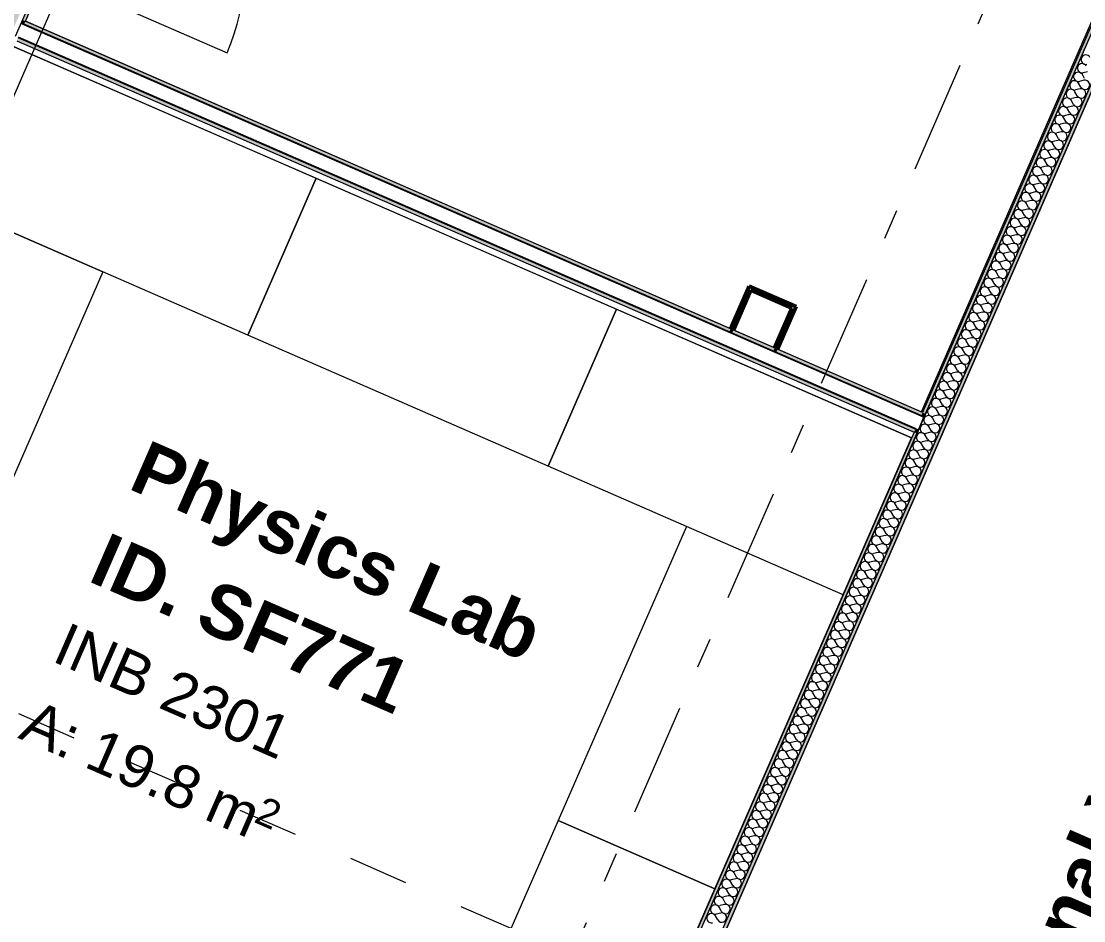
# Model space of a CAD drawing. Header units: millimetres. Extents: x -37281 to 954596, y -59787 to 956680.
# Drawn here: x 859910 to 864880, y -31096 to -26888 of the extents above; entities that cross this region are included whole.
import ezdxf
from ezdxf.enums import TextEntityAlignment as Align

# ---------------------------------------------------------------- set-up
doc = ezdxf.new("R2010")
doc.units = ezdxf.units.MM
doc.header["$MEASUREMENT"] = 0
doc.linetypes.add('Dashed', pattern=[564.444447, 282.222223, -282.222223])
doc.linetypes.add('Double Dashed', pattern=[1093.611073, 529.166651, -211.666656, 141.111112, -211.666656])
for name, color, linetype in [('A-25-M_Wall_Int', 7, 'Continuous'), ('A-95-MC_Marker_Section_P2.Marker', 7, 'Continuous'), ('New_A-15-MG_Structural_Grid_Phase_2', 7, 'Continuous'), ('New_A-25-M_Wall_Int', 7, 'Continuous'), ('New_A-35-M_FFE-Zone', 7, 'Continuous'), ('New_A-35-M_FFE_Fixed', 7, 'Continuous'), ('New_ArchiCAD Doors', 7, 'Continuous')]:
    doc.layers.add(name, color=color, linetype=linetype)
for name, color, linetype, lineweight, true_color in [('A-25-M_Wall_Int_Pen_No__107', 7, 'Continuous', 15, 0xa6a6a6), ('A-25-M_Wall_Int_Pen_No__27', 7, 'Continuous', 50, 0x2a2a2a), ('New_A-15-MG_Structural_Grid_Phase_2_Pen_No__222', 7, 'Continuous', 13, 0x65af33), ('New_A-25-M_Wall_Int_Pen_No__107', 7, 'Continuous', 15, 0xa6a6a6), ('New_A-35-M_FFE-Zone_Pen_No__74', 7, 'Continuous', 20, 0x606060), ('New_A-35-M_FFE_Fixed_Pen_No__64', 7, 'Continuous', 20, 0x606060), ('New_ArchiCAD Doors_Pen_No__43', 7, 'Continuous', 30, 0x444444), ('New_ArchiCAD Doors_Pen_No__63', 7, 'Continuous', 20, 0x606060)]:
    doc.layers.add(name, color=color, linetype=linetype, lineweight=lineweight, true_color=true_color)
for name, color, linetype, lineweight in [('A-95-MC_Marker_Section_P2.Marker_Pen_No__1', 7, 'Continuous', 13), ('New_A-25-M_Wall_Int_Pen_No__1', 7, 'Continuous', 13), ('New_ArchiCAD Doors_Pen_No__1', 7, 'Continuous', 13), ('New_ArchiCAD Zone Stamps_Pen_No__9', 7, 'Continuous', 13)]:
    doc.layers.add(name, color=color, linetype=linetype, lineweight=lineweight)
doc.styles.add('GENERATED_STYLE_2', font='')
doc.styles.add('GENERATED_STYLE_3', font='')
doc.styles.add('GENERATED_STYLE_4', font='')
doc.styles.get('GENERATED_STYLE_2').set_extended_font_data('Arial', bold=True)
doc.styles.get('GENERATED_STYLE_3').set_extended_font_data('Arial')
doc.styles.get('GENERATED_STYLE_4').set_extended_font_data('Swis721 BT')

# ---------------------------------------------------------------- blocks, each defined once
blk = doc.blocks.new('Physics Lab_INB 2301_70_2', base_point=(860961, -30238.9))
at = {"layer": 'New_A-35-M_FFE-Zone_Pen_No__74', "linetype": 'Continuous'}
for p, q in [((864074.1, -28837.6), (859877.1, -27007.5)), ((862429.4, -32609.5), (864074.1, -28837.6))]:
    blk.add_line(p, q, dxfattribs=at)
at = {"layer": 'New_ArchiCAD Zone Stamps_Pen_No__9'}
for tag, height, style, p in [('ROOM_NAME', 250, 'GENERATED_STYLE_2', (860503.2, -28842.9)), ('zoneNameLine2', 250, 'GENERATED_STYLE_2', (860314.8, -29275)), ('ROOM_NUMBER', 200, 'GENERATED_STYLE_3', (860126.4, -29695.7)), ('measuredAreaCode', 200, 'GENERATED_STYLE_3', (859969.3, -30055.8)), ('DUMMY_649', 200, 'GENERATED_STYLE_3', (860276.7, -30189.9)), ('DUMMY_650', 200, 'GENERATED_STYLE_3', (860766.1, -30403.2)), ('DUMMY_651', 133.3, 'GENERATED_STYLE_3', (861045.4, -30509.8))]:
    blk.add_attdef(tag, text='', height=height, rotation=336.4404, dxfattribs=dict(at, style=style)).set_placement(p, align=Align.TOP_LEFT)
blk = doc.blocks.new('store_INB 2103_71_2', base_point=(863110.7, -26291.2))
at = {"layer": 'New_A-35-M_FFE-Zone_Pen_No__74', "linetype": 'Continuous'}
for p, q in [((864120.6, -28716), (866510.5, -23235.1)), ((859929.1, -26888.3), (864120.6, -28716))]:
    blk.add_line(p, q, dxfattribs=at)
at = {"layer": 'New_ArchiCAD Zone Stamps_Pen_No__9'}
for tag, height, style, p in [('ROOM_NAME', 250, 'GENERATED_STYLE_2', (862862.6, -24986.5)), ('zoneNameLine2', 250, 'GENERATED_STYLE_2', (862674.2, -25418.7)), ('ROOM_NUMBER', 200, 'GENERATED_STYLE_3', (862485.8, -25839.4)), ('measuredAreaCode', 200, 'GENERATED_STYLE_3', (862328.7, -26199.5)), ('DUMMY_649', 200, 'GENERATED_STYLE_3', (862636.1, -26333.5)), ('DUMMY_650', 200, 'GENERATED_STYLE_3', (863125.5, -26546.9)), ('DUMMY_651', 133.3, 'GENERATED_STYLE_3', (863404.8, -26653.5))]:
    blk.add_attdef(tag, text='', height=height, rotation=336.4404, dxfattribs=dict(at, style=style)).set_placement(p, align=Align.TOP_LEFT)
blk = doc.blocks.new('Final Year Project Area_INB 2304_72_2', base_point=(865739.7, -28649))
at = {"layer": 'New_A-35-M_FFE-Zone_Pen_No__74', "linetype": 'Continuous'}
blk.add_line((866709.2, -23104.8), (862433.1, -32911.2), dxfattribs=at)
at = {"layer": 'New_ArchiCAD Zone Stamps_Pen_No__9'}
for tag, height, style, p in [('zoneNameLine2', 250, 'GENERATED_STYLE_2', (864945.2, -31588.2)), ('ROOM_NAME', 250, 'GENERATED_STYLE_2', (864513, -31399.8)), ('DUMMY_650', 200, 'GENERATED_STYLE_3', (866084.8, -31125.5)), ('measuredAreaCode', 200, 'GENERATED_STYLE_3', (865737.4, -31922.2)), ('ROOM_NUMBER', 200, 'GENERATED_STYLE_3', (865377.3, -31765.2)), ('DUMMY_651', 133.3, 'GENERATED_STYLE_3', (866206.6, -30831)), ('DUMMY_649', 200, 'GENERATED_STYLE_3', (865871.4, -31614.8))]:
    blk.add_attdef(tag, text='', height=height, rotation=66.4404, dxfattribs=dict(at, style=style)).set_placement(p, align=Align.TOP_LEFT)
blk = doc.blocks.new('Laboratory Workstation_14')
at = {"layer": 'New_A-35-M_FFE_Fixed_Pen_No__64', "linetype": 'Continuous'}
for p, q in [((1814.9, 800), (0, 800)), ((0, 800), (0, 0)), ((1814.9, 0), (1814.9, 800)), ((0, 0), (1814.9, 0))]:
    blk.add_line(p, q, dxfattribs=at)
blk = doc.blocks.new('*X1020', base_point=(864302.5, 0))
at = {"layer": 'New_A-25-M_Wall_Int_Pen_No__107', "linetype": 'Continuous'}
for p, q in [((864884.3, -27156.6), (864873.5, -27137.5)), ((864898.3, -27124.4), (864877, -27129.5)), ((864866.8, -27196.7), (864856, -27177.7)), ((864880.8, -27164.6), (864859.5, -27169.6)), ((864849.3, -27236.9), (864838.5, -27217.8)), ((864863.3, -27204.8), (864842, -27209.8)), ((864828.3, -27285.1), (864807, -27290.1)), ((864831.8, -27277), (864821, -27258)), ((864845.8, -27244.9), (864824.5, -27250)), ((864810.8, -27325.2), (864789.5, -27330.3)), ((864814.3, -27317.2), (864803.5, -27298.2)), ((864779.2, -27397.5), (864768.4, -27378.5)), ((864793.3, -27365.4), (864771.9, -27370.4)), ((864796.8, -27357.4), (864786, -27338.3)), ((864761.7, -27437.7), (864750.9, -27418.6)), ((864775.7, -27405.6), (864754.4, -27410.6)), ((864740.7, -27485.9), (864719.4, -27490.9)), ((864744.2, -27477.8), (864733.4, -27458.8)), ((864758.2, -27445.7), (864736.9, -27450.8)), ((864723.2, -27526), (864701.9, -27531.1)), ((864726.7, -27518), (864715.9, -27498.9)), ((864691.7, -27598.3), (864680.9, -27579.3)), ((864705.7, -27566.2), (864684.4, -27571.2)), ((864709.2, -27558.2), (864698.4, -27539.1)), ((864674.2, -27638.5), (864663.4, -27619.4)), ((864688.2, -27606.3), (864666.9, -27611.4)), ((864656.7, -27678.6), (864645.9, -27659.6)), ((864670.7, -27646.5), (864649.4, -27651.5)), ((864635.7, -27726.8), (864614.3, -27731.9)), ((864639.2, -27718.8), (864628.4, -27699.7)), ((864653.2, -27686.7), (864631.9, -27691.7)), ((864604.1, -27799.1), (864593.3, -27780)), ((864618.2, -27767), (864596.8, -27772)), ((864621.7, -27758.9), (864610.8, -27739.9)), ((864586.6, -27839.3), (864575.8, -27820.2)), ((864600.6, -27807.1), (864579.3, -27812.2)), ((864569.1, -27879.4), (864558.3, -27860.4)), ((864583.1, -27847.3), (864561.8, -27852.3)), ((864548.1, -27927.6), (864526.8, -27932.6)), ((864551.6, -27919.6), (864540.8, -27900.5)), ((864565.6, -27887.4), (864544.3, -27892.5)), ((864516.6, -27999.9), (864505.8, -27980.8)), ((864530.6, -27967.8), (864509.3, -27972.8)), ((864534.1, -27959.7), (864523.3, -27940.7)), ((864499.1, -28040), (864488.3, -28021)), ((864513.1, -28007.9), (864491.8, -28013)), ((864481.6, -28080.2), (864470.8, -28061.2)), ((864495.6, -28048.1), (864474.3, -28053.1)), ((864460.6, -28128.4), (864439.2, -28133.4)), ((864464.1, -28120.4), (864453.2, -28101.3)), ((864478.1, -28088.2), (864456.7, -28093.3)), ((864429, -28200.7), (864418.2, -28181.6)), ((864443, -28168.5), (864421.7, -28173.6)), ((864446.5, -28160.5), (864435.7, -28141.5)), ((864411.5, -28240.8), (864400.7, -28221.8)), ((864425.5, -28208.7), (864404.2, -28213.8)), ((864394, -28281), (864383.2, -28261.9)), ((864408, -28248.9), (864386.7, -28253.9)), ((864373, -28329.2), (864351.7, -28334.2)), ((864376.5, -28321.1), (864365.7, -28302.1)), ((864390.5, -28289), (864369.2, -28294.1)), ((864355.5, -28369.3), (864334.2, -28374.4)), ((864359, -28361.3), (864348.2, -28342.3)), ((864324, -28441.6), (864313.2, -28422.6)), ((864338, -28409.5), (864316.7, -28414.5)), ((864341.5, -28401.5), (864330.7, -28382.4)), ((864306.5, -28481.8), (864295.6, -28462.7)), ((864320.5, -28449.7), (864299.2, -28454.7)), ((864285.4, -28530), (864264.1, -28535)), ((864288.9, -28521.9), (864278.1, -28502.9)), ((864303, -28489.8), (864281.6, -28494.9)), ((864267.9, -28570.1), (864246.6, -28575.2)), ((864271.4, -28562.1), (864260.6, -28543)), ((864236.4, -28642.4), (864225.6, -28623.4)), ((864250.4, -28610.3), (864229.1, -28615.3)), ((864253.9, -28602.3), (864243.1, -28583.2)), ((864218.9, -28682.6), (864208.1, -28663.5)), ((864232.9, -28650.4), (864211.6, -28655.5)), ((864201.4, -28722.7), (864190.6, -28703.7)), ((864215.4, -28690.6), (864194.1, -28695.6)), ((864180.4, -28770.9), (864159.1, -28776)), ((864183.9, -28762.9), (864173.1, -28743.8)), ((864197.9, -28730.8), (864176.6, -28735.8)), ((864148.9, -28843.2), (864138.1, -28824.1)), ((864162.9, -28811.1), (864141.6, -28816.1)), ((864166.4, -28803), (864155.6, -28784)), ((864131.4, -28883.4), (864120.5, -28864.3)), ((864145.4, -28851.2), (864124, -28856.3)), ((864113.8, -28923.5), (864103, -28904.5)), ((864127.8, -28891.4), (864106.5, -28896.4)), ((864092.8, -28971.7), (864071.5, -28976.7)), ((864096.3, -28963.7), (864085.5, -28944.6)), ((864110.3, -28931.5), (864089, -28936.6)), ((864061.3, -29044), (864050.5, -29024.9)), ((864075.3, -29011.9), (864054, -29016.9)), ((864078.8, -29003.8), (864068, -28984.8)), ((864043.8, -29084.1), (864033, -29065.1)), ((864057.8, -29052), (864036.5, -29057.1)), ((864026.3, -29124.3), (864015.5, -29105.3)), ((864040.3, -29092.2), (864019, -29097.2)), ((864005.3, -29172.5), (863984, -29177.5)), ((864008.8, -29164.5), (863998, -29145.4)), ((864022.8, -29132.3), (864001.5, -29137.4)), ((863973.8, -29244.8), (863962.9, -29225.7)), ((863987.8, -29212.7), (863966.4, -29217.7)), ((863991.3, -29204.6), (863980.5, -29185.6)), ((863956.2, -29284.9), (863945.4, -29265.9)), ((863970.3, -29252.8), (863948.9, -29257.9)), ((863938.7, -29325.1), (863927.9, -29306)), ((863952.7, -29293), (863931.4, -29298)), ((863917.7, -29373.3), (863896.4, -29378.3)), ((863921.2, -29365.3), (863910.4, -29346.2)), ((863935.2, -29333.1), (863913.9, -29338.2)), ((863900.2, -29413.4), (863878.9, -29418.5)), ((863903.7, -29405.4), (863892.9, -29386.4)), ((863868.7, -29485.7), (863857.9, -29466.7)), ((863882.7, -29453.6), (863861.4, -29458.6)), ((863886.2, -29445.6), (863875.4, -29426.5)), ((863851.2, -29525.9), (863840.4, -29506.8)), ((863865.2, -29493.8), (863843.9, -29498.8)), ((863830.2, -29574.1), (863808.8, -29579.1)), ((863833.7, -29566), (863822.9, -29547)), ((863847.7, -29533.9), (863826.4, -29539)), ((863812.7, -29614.2), (863791.3, -29619.3)), ((863816.2, -29606.2), (863805.3, -29587.1)), ((863781.1, -29686.5), (863770.3, -29667.5)), ((863795.1, -29654.4), (863773.8, -29659.4)), ((863798.6, -29646.4), (863787.8, -29627.3)), ((863763.6, -29726.7), (863752.8, -29707.6)), ((863777.6, -29694.5), (863756.3, -29699.6)), ((863746.1, -29766.8), (863735.3, -29747.8)), ((863760.1, -29734.7), (863738.8, -29739.7)), ((863725.1, -29815), (863703.8, -29820.1)), ((863728.6, -29807), (863717.8, -29787.9)), ((863742.6, -29774.9), (863721.3, -29779.9)), ((863693.6, -29887.3), (863682.8, -29868.3)), ((863707.6, -29855.2), (863686.3, -29860.2)), ((863711.1, -29847.1), (863700.3, -29828.1)), ((863676.1, -29927.5), (863665.3, -29908.4)), ((863690.1, -29895.3), (863668.8, -29900.4)), ((863658.6, -29967.6), (863647.7, -29948.6)), ((863672.6, -29935.5), (863651.3, -29940.5)), ((863637.5, -30015.8), (863616.2, -30020.9)), ((863641, -30007.8), (863630.2, -29988.7)), ((863655.1, -29975.6), (863633.7, -29980.7)), ((863606, -30088.1), (863595.2, -30069)), ((863620, -30056), (863598.7, -30061)), ((863623.5, -30047.9), (863612.7, -30028.9)), ((863588.5, -30128.2), (863577.7, -30109.2)), ((863602.5, -30096.1), (863581.2, -30101.2)), ((863571, -30168.4), (863560.2, -30149.4)), ((863585, -30136.3), (863563.7, -30141.3)), ((863550, -30216.6), (863528.7, -30221.6)), ((863553.5, -30208.6), (863542.7, -30189.5)), ((863567.5, -30176.4), (863546.2, -30181.5)), ((863518.5, -30288.9), (863507.7, -30269.8)), ((863532.5, -30256.8), (863511.2, -30261.8)), ((863536, -30248.7), (863525.2, -30229.7)), ((863501, -30329), (863490.2, -30310)), ((863515, -30296.9), (863493.7, -30302)), ((863483.5, -30369.2), (863472.6, -30350.1)), ((863497.5, -30337.1), (863476.1, -30342.1)), ((863462.4, -30417.4), (863441.1, -30422.4)), ((863465.9, -30409.4), (863455.1, -30390.3)), ((863479.9, -30377.2), (863458.6, -30382.3)), ((863444.9, -30457.5), (863423.6, -30462.6)), ((863448.4, -30449.5), (863437.6, -30430.5)), ((863413.4, -30529.8), (863402.6, -30510.8)), ((863427.4, -30497.7), (863406.1, -30502.7)), ((863430.9, -30489.7), (863420.1, -30470.6)), ((863395.9, -30570), (863385.1, -30550.9)), ((863409.9, -30537.9), (863388.6, -30542.9)), ((863374.9, -30618.2), (863353.6, -30623.2)), ((863378.4, -30610.1), (863367.6, -30591.1)), ((863392.4, -30578), (863371.1, -30583.1)), ((863357.4, -30658.3), (863336.1, -30663.4)), ((863360.9, -30650.3), (863350.1, -30631.2)), ((863325.9, -30730.6), (863315, -30711.6)), ((863339.9, -30698.5), (863318.5, -30703.5)), ((863343.4, -30690.5), (863332.6, -30671.4)), ((863308.3, -30770.8), (863297.5, -30751.7)), ((863322.4, -30738.6), (863301, -30743.7)), ((863290.8, -30810.9), (863280, -30791.9)), ((863304.8, -30778.8), (863283.5, -30783.8)), ((863269.8, -30859.1), (863248.5, -30864.2)), ((863273.3, -30851.1), (863262.5, -30832)), ((863287.3, -30819), (863266, -30824)), ((863238.3, -30931.4), (863227.5, -30912.4)), ((863252.3, -30899.3), (863231, -30904.3)), ((863255.8, -30891.2), (863245, -30872.2)), ((863220.8, -30971.6), (863210, -30952.5)), ((863234.8, -30939.4), (863213.5, -30944.5)), ((863203.3, -31011.7), (863192.5, -30992.7)), ((863217.3, -30979.6), (863196, -30984.6)), ((863182.3, -31059.9), (863161, -31065)), ((863185.8, -31051.9), (863175, -31032.8)), ((863199.8, -31019.8), (863178.5, -31024.8)), ((863168.3, -31092), (863157.4, -31073))]:
    blk.add_line(p, q, dxfattribs=at)
for centre, start, end in [((864872, -27108.2), 29.5705, 156.4404), ((864889.5, -27068), 156.4404, 283.3103), ((864889.5, -27068), 29.5705, 156.4404), ((864854.5, -27148.3), 29.5705, 156.4404), ((864872, -27108.2), 156.4404, 283.3103), ((864836.9, -27188.5), 156.4404, 283.3103), ((864836.9, -27188.5), 29.5705, 156.4404), ((864854.5, -27148.3), 156.4404, 283.3103), ((864885.9, -27185.9), 209.5705, 103.3103), ((864819.4, -27228.6), 156.4404, 283.3103), ((864819.4, -27228.6), 29.5705, 156.4404), ((864868.3, -27226.1), 209.5705, 103.3103), ((864784.4, -27309), 29.5705, 156.4404), ((864801.9, -27268.8), 156.4404, 283.3103), ((864801.9, -27268.8), 29.5705, 156.4404), ((864833.3, -27306.4), 209.5705, 103.3103), ((864850.8, -27266.2), 209.5705, 103.3103), ((864766.9, -27349.1), 29.5705, 156.4404), ((864784.4, -27309), 156.4404, 283.3103), ((864815.8, -27346.6), 209.5705, 103.3103), ((864749.4, -27389.3), 156.4404, 283.3103), ((864749.4, -27389.3), 29.5705, 156.4404), ((864766.9, -27349.1), 156.4404, 283.3103), ((864798.3, -27386.7), 209.5705, 103.3103), ((864731.9, -27429.4), 156.4404, 283.3103), ((864731.9, -27429.4), 29.5705, 156.4404), ((864780.8, -27426.9), 209.5705, 103.3103), ((864714.4, -27469.6), 156.4404, 283.3103), ((864714.4, -27469.6), 29.5705, 156.4404), ((864745.8, -27507.2), 209.5705, 103.3103), ((864763.3, -27467), 209.5705, 103.3103), ((864679.3, -27549.9), 29.5705, 156.4404), ((864696.9, -27509.8), 156.4404, 283.3103), ((864696.9, -27509.8), 29.5705, 156.4404), ((864728.3, -27547.3), 209.5705, 103.3103), ((864661.8, -27590.1), 156.4404, 283.3103), ((864661.8, -27590.1), 29.5705, 156.4404), ((864679.3, -27549.9), 156.4404, 283.3103), ((864710.7, -27587.5), 209.5705, 103.3103), ((864644.3, -27630.2), 156.4404, 283.3103), ((864644.3, -27630.2), 29.5705, 156.4404), ((864693.2, -27627.7), 209.5705, 103.3103), ((864626.8, -27670.4), 156.4404, 283.3103), ((864626.8, -27670.4), 29.5705, 156.4404), ((864675.7, -27667.8), 209.5705, 103.3103), ((864591.8, -27750.7), 29.5705, 156.4404), ((864609.3, -27710.5), 156.4404, 283.3103), ((864609.3, -27710.5), 29.5705, 156.4404), ((864640.7, -27748.1), 209.5705, 103.3103), ((864658.2, -27708), 209.5705, 103.3103), ((864574.3, -27790.9), 156.4404, 283.3103), ((864574.3, -27790.9), 29.5705, 156.4404), ((864591.8, -27750.7), 156.4404, 283.3103), ((864623.2, -27788.3), 209.5705, 103.3103), ((864556.8, -27831), 156.4404, 283.3103), ((864556.8, -27831), 29.5705, 156.4404), ((864605.7, -27828.4), 209.5705, 103.3103), ((864539.3, -27871.2), 156.4404, 283.3103), ((864539.3, -27871.2), 29.5705, 156.4404), ((864588.2, -27868.6), 209.5705, 103.3103), ((864504.2, -27951.5), 29.5705, 156.4404), ((864521.7, -27911.3), 156.4404, 283.3103), ((864521.7, -27911.3), 29.5705, 156.4404), ((864553.2, -27948.9), 209.5705, 103.3103), ((864570.7, -27908.8), 209.5705, 103.3103), ((864486.7, -27991.6), 156.4404, 283.3103), ((864486.7, -27991.6), 29.5705, 156.4404), ((864504.2, -27951.5), 156.4404, 283.3103), ((864535.6, -27989.1), 209.5705, 103.3103), ((864469.2, -28031.8), 156.4404, 283.3103), ((864469.2, -28031.8), 29.5705, 156.4404), ((864518.1, -28029.2), 209.5705, 103.3103), ((864451.7, -28072), 156.4404, 283.3103), ((864451.7, -28072), 29.5705, 156.4404), ((864500.6, -28069.4), 209.5705, 103.3103), ((864416.7, -28152.3), 29.5705, 156.4404), ((864434.2, -28112.1), 156.4404, 283.3103), ((864434.2, -28112.1), 29.5705, 156.4404), ((864465.6, -28149.7), 209.5705, 103.3103), ((864483.1, -28109.6), 209.5705, 103.3103), ((864399.2, -28192.4), 29.5705, 156.4404), ((864416.7, -28152.3), 156.4404, 283.3103), ((864448.1, -28189.9), 209.5705, 103.3103), ((864381.7, -28232.6), 156.4404, 283.3103), ((864381.7, -28232.6), 29.5705, 156.4404), ((864399.2, -28192.4), 156.4404, 283.3103), ((864430.6, -28230), 209.5705, 103.3103), ((864364.2, -28272.7), 156.4404, 283.3103), ((864364.2, -28272.7), 29.5705, 156.4404), ((864413.1, -28270.2), 209.5705, 103.3103), ((864329.1, -28353.1), 29.5705, 156.4404), ((864346.6, -28312.9), 156.4404, 283.3103), ((864346.6, -28312.9), 29.5705, 156.4404), ((864378, -28350.5), 209.5705, 103.3103), ((864395.6, -28310.3), 209.5705, 103.3103), ((864311.6, -28393.2), 29.5705, 156.4404), ((864329.1, -28353.1), 156.4404, 283.3103), ((864360.5, -28390.7), 209.5705, 103.3103), ((864294.1, -28433.4), 156.4404, 283.3103), ((864294.1, -28433.4), 29.5705, 156.4404), ((864311.6, -28393.2), 156.4404, 283.3103), ((864343, -28430.8), 209.5705, 103.3103), ((864276.6, -28473.5), 156.4404, 283.3103), ((864276.6, -28473.5), 29.5705, 156.4404), ((864325.5, -28471), 209.5705, 103.3103), ((864259.1, -28513.7), 156.4404, 283.3103), ((864259.1, -28513.7), 29.5705, 156.4404), ((864290.5, -28551.3), 209.5705, 103.3103), ((864308, -28511.1), 209.5705, 103.3103), ((864224.1, -28594), 29.5705, 156.4404), ((864241.6, -28553.9), 156.4404, 283.3103), ((864241.6, -28553.9), 29.5705, 156.4404), ((864273, -28591.4), 209.5705, 103.3103), ((864206.6, -28634.2), 156.4404, 283.3103), ((864206.6, -28634.2), 29.5705, 156.4404), ((864224.1, -28594), 156.4404, 283.3103), ((864255.5, -28631.6), 209.5705, 103.3103), ((864189, -28674.3), 156.4404, 283.3103), ((864189, -28674.3), 29.5705, 156.4404), ((864238, -28671.8), 209.5705, 103.3103), ((864171.5, -28714.5), 156.4404, 283.3103), ((864171.5, -28714.5), 29.5705, 156.4404), ((864220.4, -28711.9), 209.5705, 103.3103), ((864136.5, -28794.8), 29.5705, 156.4404), ((864154, -28754.6), 156.4404, 283.3103), ((864154, -28754.6), 29.5705, 156.4404), ((864185.4, -28792.2), 209.5705, 103.3103), ((864202.9, -28752.1), 209.5705, 103.3103), ((864119, -28835), 156.4404, 283.3103), ((864119, -28835), 29.5705, 156.4404), ((864136.5, -28794.8), 156.4404, 283.3103), ((864167.9, -28832.4), 209.5705, 103.3103), ((864101.5, -28875.1), 156.4404, 283.3103), ((864101.5, -28875.1), 29.5705, 156.4404), ((864150.4, -28872.5), 209.5705, 103.3103), ((864084, -28915.3), 156.4404, 283.3103), ((864084, -28915.3), 29.5705, 156.4404), ((864132.9, -28912.7), 209.5705, 103.3103), ((864049, -28995.6), 29.5705, 156.4404), ((864066.5, -28955.4), 156.4404, 283.3103), ((864066.5, -28955.4), 29.5705, 156.4404), ((864097.9, -28993), 209.5705, 103.3103), ((864115.4, -28952.9), 209.5705, 103.3103), ((864031.4, -29035.7), 156.4404, 283.3103), ((864031.4, -29035.7), 29.5705, 156.4404), ((864049, -28995.6), 156.4404, 283.3103), ((864080.4, -29033.2), 209.5705, 103.3103), ((864013.9, -29075.9), 156.4404, 283.3103), ((864013.9, -29075.9), 29.5705, 156.4404), ((864062.8, -29073.3), 209.5705, 103.3103), ((863996.4, -29116.1), 156.4404, 283.3103), ((863996.4, -29116.1), 29.5705, 156.4404), ((864045.3, -29113.5), 209.5705, 103.3103), ((863961.4, -29196.4), 29.5705, 156.4404), ((863978.9, -29156.2), 156.4404, 283.3103), ((863978.9, -29156.2), 29.5705, 156.4404), ((864010.3, -29193.8), 209.5705, 103.3103), ((864027.8, -29153.7), 209.5705, 103.3103), ((863943.9, -29236.5), 29.5705, 156.4404), ((863961.4, -29196.4), 156.4404, 283.3103), ((863992.8, -29234), 209.5705, 103.3103), ((863926.4, -29276.7), 156.4404, 283.3103), ((863926.4, -29276.7), 29.5705, 156.4404), ((863943.9, -29236.5), 156.4404, 283.3103), ((863975.3, -29274.1), 209.5705, 103.3103), ((863908.9, -29316.9), 156.4404, 283.3103), ((863908.9, -29316.9), 29.5705, 156.4404), ((863957.8, -29314.3), 209.5705, 103.3103), ((863873.8, -29397.2), 29.5705, 156.4404), ((863891.4, -29357), 156.4404, 283.3103), ((863891.4, -29357), 29.5705, 156.4404), ((863922.8, -29394.6), 209.5705, 103.3103), ((863940.3, -29354.4), 209.5705, 103.3103), ((863856.3, -29437.3), 29.5705, 156.4404), ((863873.8, -29397.2), 156.4404, 283.3103), ((863905.3, -29434.8), 209.5705, 103.3103), ((863838.8, -29477.5), 156.4404, 283.3103), ((863838.8, -29477.5), 29.5705, 156.4404), ((863856.3, -29437.3), 156.4404, 283.3103), ((863887.7, -29474.9), 209.5705, 103.3103), ((863821.3, -29517.6), 156.4404, 283.3103), ((863821.3, -29517.6), 29.5705, 156.4404), ((863870.2, -29515.1), 209.5705, 103.3103), ((863803.8, -29557.8), 156.4404, 283.3103), ((863803.8, -29557.8), 29.5705, 156.4404), ((863835.2, -29595.4), 209.5705, 103.3103), ((863852.7, -29555.2), 209.5705, 103.3103), ((863768.8, -29638.1), 29.5705, 156.4404), ((863786.3, -29598), 156.4404, 283.3103), ((863786.3, -29598), 29.5705, 156.4404), ((863817.7, -29635.5), 209.5705, 103.3103), ((863751.3, -29678.3), 156.4404, 283.3103), ((863751.3, -29678.3), 29.5705, 156.4404), ((863768.8, -29638.1), 156.4404, 283.3103), ((863800.2, -29675.7), 209.5705, 103.3103), ((863733.8, -29718.4), 156.4404, 283.3103), ((863733.8, -29718.4), 29.5705, 156.4404), ((863782.7, -29715.9), 209.5705, 103.3103), ((863716.3, -29758.6), 156.4404, 283.3103), ((863716.3, -29758.6), 29.5705, 156.4404), ((863765.2, -29756), 209.5705, 103.3103), ((863681.2, -29838.9), 29.5705, 156.4404), ((863698.7, -29798.7), 156.4404, 283.3103), ((863698.7, -29798.7), 29.5705, 156.4404), ((863730.1, -29836.3), 209.5705, 103.3103), ((863747.7, -29796.2), 209.5705, 103.3103), ((863663.7, -29879.1), 156.4404, 283.3103), ((863663.7, -29879.1), 29.5705, 156.4404), ((863681.2, -29838.9), 156.4404, 283.3103), ((863712.6, -29876.5), 209.5705, 103.3103), ((863646.2, -29919.2), 156.4404, 283.3103), ((863646.2, -29919.2), 29.5705, 156.4404), ((863695.1, -29916.7), 209.5705, 103.3103), ((863628.7, -29959.4), 156.4404, 283.3103), ((863628.7, -29959.4), 29.5705, 156.4404), ((863677.6, -29956.8), 209.5705, 103.3103), ((863593.7, -30039.7), 29.5705, 156.4404), ((863611.2, -29999.5), 156.4404, 283.3103), ((863611.2, -29999.5), 29.5705, 156.4404), ((863642.6, -30037.1), 209.5705, 103.3103), ((863660.1, -29997), 209.5705, 103.3103), ((863576.2, -30079.8), 156.4404, 283.3103), ((863576.2, -30079.8), 29.5705, 156.4404), ((863593.7, -30039.7), 156.4404, 283.3103), ((863625.1, -30077.3), 209.5705, 103.3103), ((863558.7, -30120), 156.4404, 283.3103), ((863558.7, -30120), 29.5705, 156.4404), ((863607.6, -30117.4), 209.5705, 103.3103), ((863541.1, -30160.2), 156.4404, 283.3103), ((863541.1, -30160.2), 29.5705, 156.4404), ((863590.1, -30157.6), 209.5705, 103.3103), ((863506.1, -30240.5), 29.5705, 156.4404), ((863523.6, -30200.3), 156.4404, 283.3103), ((863523.6, -30200.3), 29.5705, 156.4404), ((863555, -30237.9), 209.5705, 103.3103), ((863572.5, -30197.8), 209.5705, 103.3103), ((863488.6, -30280.6), 29.5705, 156.4404), ((863506.1, -30240.5), 156.4404, 283.3103), ((863537.5, -30278.1), 209.5705, 103.3103), ((863471.1, -30320.8), 156.4404, 283.3103), ((863471.1, -30320.8), 29.5705, 156.4404), ((863488.6, -30280.6), 156.4404, 283.3103), ((863520, -30318.2), 209.5705, 103.3103), ((863453.6, -30361), 156.4404, 283.3103), ((863453.6, -30361), 29.5705, 156.4404), ((863502.5, -30358.4), 209.5705, 103.3103), ((863418.6, -30441.3), 29.5705, 156.4404), ((863436.1, -30401.1), 156.4404, 283.3103), ((863436.1, -30401.1), 29.5705, 156.4404), ((863467.5, -30438.7), 209.5705, 103.3103), ((863485, -30398.5), 209.5705, 103.3103), ((863401.1, -30481.4), 29.5705, 156.4404), ((863418.6, -30441.3), 156.4404, 283.3103), ((863450, -30478.9), 209.5705, 103.3103), ((863383.5, -30521.6), 156.4404, 283.3103), ((863383.5, -30521.6), 29.5705, 156.4404), ((863401.1, -30481.4), 156.4404, 283.3103), ((863432.5, -30519), 209.5705, 103.3103), ((863366, -30561.7), 156.4404, 283.3103), ((863366, -30561.7), 29.5705, 156.4404), ((863414.9, -30559.2), 209.5705, 103.3103), ((863348.5, -30601.9), 156.4404, 283.3103), ((863348.5, -30601.9), 29.5705, 156.4404), ((863379.9, -30639.5), 209.5705, 103.3103), ((863397.4, -30599.3), 209.5705, 103.3103), ((863313.5, -30682.2), 29.5705, 156.4404), ((863331, -30642.1), 156.4404, 283.3103), ((863331, -30642.1), 29.5705, 156.4404), ((863362.4, -30679.6), 209.5705, 103.3103), ((863296, -30722.4), 156.4404, 283.3103), ((863296, -30722.4), 29.5705, 156.4404), ((863313.5, -30682.2), 156.4404, 283.3103), ((863344.9, -30719.8), 209.5705, 103.3103), ((863278.5, -30762.5), 156.4404, 283.3103), ((863278.5, -30762.5), 29.5705, 156.4404), ((863327.4, -30760), 209.5705, 103.3103), ((863261, -30802.7), 156.4404, 283.3103), ((863261, -30802.7), 29.5705, 156.4404), ((863309.9, -30800.1), 209.5705, 103.3103), ((863226, -30883), 29.5705, 156.4404), ((863243.5, -30842.8), 156.4404, 283.3103), ((863243.5, -30842.8), 29.5705, 156.4404), ((863274.9, -30880.4), 209.5705, 103.3103), ((863292.4, -30840.3), 209.5705, 103.3103), ((863208.4, -30923.2), 156.4404, 283.3103), ((863208.4, -30923.2), 29.5705, 156.4404), ((863226, -30883), 156.4404, 283.3103), ((863257.4, -30920.6), 209.5705, 103.3103), ((863190.9, -30963.3), 156.4404, 283.3103), ((863190.9, -30963.3), 29.5705, 156.4404), ((863239.8, -30960.8), 209.5705, 103.3103), ((863173.4, -31003.5), 156.4404, 283.3103), ((863173.4, -31003.5), 29.5705, 156.4404), ((863222.3, -31000.9), 209.5705, 103.3103), ((863138.4, -31083.8), 29.5705, 156.4404), ((863155.9, -31043.6), 156.4404, 283.3103), ((863155.9, -31043.6), 29.5705, 156.4404), ((863187.3, -31081.2), 209.5705, 103.3103), ((863204.8, -31041.1), 209.5705, 103.3103), ((863138.4, -31083.8), 156.4404, 283.3103)]:
    blk.add_arc(centre, 21.9, start, end, dxfattribs=at)
blk = doc.blocks.new('Wall_314_2', base_point=(862433.1, -32911.1))
at = {"layer": 'New_A-25-M_Wall_Int_Pen_No__107', "linetype": 'Continuous', "lineweight": 0, "true_color": 0x535353}
for points in [[(862419.4, -32905.1), (866691.8, -23107), (866690.9, -23106.6), (862418.5, -32904.7)], [(866541.8, -23215.9), (864133.8, -28738.2), (864134.7, -28738.6), (866542.7, -23216.3)], [(864132.6, -28740.9), (862333.2, -32867.5), (862334.1, -32867.9), (864133.5, -28741.3)], [(864120.1, -28732.2), (864118.9, -28734.9), (864132.6, -28740.9), (864133.8, -28738.2)], [(864133.8, -28738.2), (864132.6, -28740.9), (864133.5, -28741.3), (864134.7, -28738.6)], [(864093.3, -28793.6), (864092.1, -28796.3), (864105.9, -28802.3), (864107.1, -28799.6)]]:
    blk.add_hatch(color=251, dxfattribs=at).paths.add_polyline_path(points)
at = {"layer": 'New_A-25-M_Wall_Int_Pen_No__107', "linetype": 'Continuous'}
for points in [[(862433.1, -32911.1), (866705.6, -23113), (866691.8, -23107), (862419.4, -32905.1)], [(866522, -23223.7), (864126.1, -28718.4), (864139.8, -28724.4), (866535.8, -23229.7)], [(864126.1, -28718.4), (864120.1, -28732.2), (864133.8, -28738.2), (864139.8, -28724.4)], [(864086.1, -28810.1), (862319.5, -32861.5), (862333.2, -32867.5), (864099.9, -28816.1)], [(864092.1, -28796.3), (864086.1, -28810.1), (864099.9, -28816.1), (864105.9, -28802.3)]]:
    blk.add_hatch(color=256, dxfattribs=at).paths.add_polyline_path(points)
at = {"layer": 'New_A-25-M_Wall_Int_Pen_No__1', "linetype": 'Continuous'}
for p, q in [((862418.5, -32904.7), (866690.9, -23106.6)), ((862419.4, -32905.1), (866691.8, -23107)), ((864134.7, -28738.6), (866542.7, -23216.3)), ((864139.8, -28724.4), (866535.8, -23229.7)), ((864133.8, -28738.2), (864139.8, -28724.4)), ((862334.1, -32867.9), (864133.5, -28741.3)), ((864107.1, -28799.6), (864132.6, -28740.9)), ((864118.9, -28734.9), (864132.6, -28740.9)), ((864133.8, -28738.2), (864120.1, -28732.2)), ((864133.5, -28741.3), (864134.7, -28738.6)), ((862333.2, -32867.5), (864099.9, -28816.1)), ((864092.1, -28796.3), (864105.9, -28802.3)), ((864093.3, -28793.6), (864107.1, -28799.6)), ((864099.9, -28816.1), (864105.9, -28802.3))]:
    blk.add_line(p, q, dxfattribs=at)
at = {"layer": 'New_A-25-M_Wall_Int_Pen_No__1', "linetype": 'Continuous', "flags": 128}
for points in [[(862433.1, -32911.1), (866705.6, -23113)], [(866522, -23223.7), (864126.1, -28718.4)], [(864086.1, -28810.1), (862319.5, -32861.5)]]:
    blk.add_lwpolyline(points, dxfattribs=at)
at = {"layer": 'New_A-25-M_Wall_Int', "color": 250, "lineweight": 50, "true_color": 0x2a2a2a}
blk.add_blockref('*X1020', (864302.5, 0), dxfattribs=at)
blk = doc.blocks.new('Wall_318_2', base_point=(864239.7, -28768))
at = {"layer": 'A-25-M_Wall_Int_Pen_No__107', "linetype": 'Continuous'}
for points in [[(863221.7, -28340.4), (863235.4, -28346.4), (863241.4, -28332.7), (863227.7, -28326.7)], [(863427.9, -28430.4), (863441.7, -28436.3), (863447.7, -28422.6), (863433.9, -28416.6)]]:
    blk.add_hatch(color=256, dxfattribs=at).paths.add_polyline_path(points)
at = {"layer": 'New_A-25-M_Wall_Int_Pen_No__107', "linetype": 'Continuous'}
for points in [[(863227.7, -28326.7), (859929.1, -26888.3), (859923.1, -26902.1), (863221.7, -28340.4)], [(864092.1, -28796.3), (859895.1, -26966.2), (859889.1, -26980), (864086.1, -28810.1)], [(863235.4, -28346.4), (863427.9, -28430.4), (863433.9, -28416.6), (863241.4, -28332.7)], [(863441.7, -28436.3), (864120.1, -28732.2), (864126.1, -28718.4), (863447.7, -28422.6)]]:
    blk.add_hatch(color=256, dxfattribs=at).paths.add_polyline_path(points)
at = {"layer": 'New_A-25-M_Wall_Int_Pen_No__107', "linetype": 'Continuous', "lineweight": 0, "true_color": 0x535353}
for points in [[(864120.1, -28732.2), (859923.1, -26902.1), (859921.9, -26904.8), (864118.9, -28734.9)], [(864093.3, -28793.6), (859896.3, -26963.5), (859895.1, -26966.2), (864092.1, -28796.3)]]:
    blk.add_hatch(color=251, dxfattribs=at).paths.add_polyline_path(points)
at = {"layer": 'New_A-25-M_Wall_Int_Pen_No__1', "linetype": 'Continuous'}
for p, q in [((864118.9, -28734.9), (859921.9, -26904.8)), ((864120.1, -28732.2), (859923.1, -26902.1)), ((864092.1, -28796.3), (859895.1, -26966.2)), ((864093.3, -28793.6), (859896.3, -26963.5))]:
    blk.add_line(p, q, dxfattribs=at)
at = {"layer": 'New_A-25-M_Wall_Int_Pen_No__1', "linetype": 'Continuous', "flags": 128}
for points in [[(863227.7, -28326.7), (859929.1, -26888.3)], [(859889.1, -26980), (864086.1, -28810.1)], [(863433.9, -28416.6), (863241.4, -28332.7)], [(864126.1, -28718.4), (863447.7, -28422.6)]]:
    blk.add_lwpolyline(points, dxfattribs=at)
blk = doc.blocks.new('*X1028', base_point=(864302.5, 0))
at = {"layer": 'New_A-25-M_Wall_Int_Pen_No__107', "linetype": 'Continuous'}
blk.add_hatch(color=256, dxfattribs=at).paths.add_polyline_path([(858049.9, -31040.3), (858072.8, -31050.3), (859961.8, -26718.2), (859938.9, -26708.2)])
blk = doc.blocks.new('Double Door Asymmetric 19_8')
at = {"layer": 'New_ArchiCAD Doors_Pen_No__1', "linetype": 'Continuous'}
for p, q in [((-755, 0), (-755, -15)), ((755, 0), (755, -15)), ((-755, -15), (-755, -18)), ((-755, -18), (-755, -38)), ((-755, -38), (-755, -63)), ((755, -15), (755, -18)), ((755, -18), (755, -38)), ((755, -38), (755, -63)), ((-755, -63), (-755, -82)), ((-755, -82), (-755, -85)), ((-755, -85), (-755, -100)), ((755, -63), (755, -82)), ((755, -82), (755, -85)), ((755, -85), (755, -100))]:
    blk.add_line(p, q, dxfattribs=at)
at = {"layer": 'New_ArchiCAD Doors_Pen_No__43', "linetype": 'Continuous'}
for p, q in [((-748, 0), (-755, 0)), ((-755, 0), (-755, -100)), ((-682, 0), (-748, 0)), ((-748, 0), (-748, -100)), ((-682, -100), (-682, 0)), ((748, 0), (682, 0)), ((682, 0), (682, -100)), ((748, 0), (755, 0)), ((748, -100), (748, 0)), ((755, 0), (755, -100)), ((-748, -100), (-755, -100)), ((-748, -100), (-682, -100)), ((682, -100), (748, -100)), ((748, -100), (755, -100))]:
    blk.add_line(p, q, dxfattribs=at)
at = {"layer": 'New_ArchiCAD Doors_Pen_No__63', "linetype": 'Continuous'}
for p, q in [((682, 0), (682, 924)), ((-682, 0), (-682, 440))]:
    blk.add_line(p, q, dxfattribs=at)
for centre, radius, start, end in [((682, 0), 924, 90, 180), ((-682, 0), 440, 0, 90)]:
    blk.add_arc(centre, radius, start, end, dxfattribs=at)
blk = doc.blocks.new('Wall_319_2', base_point=(858030.8, -30991.6))
at = {"layer": 'New_A-25-M_Wall_Int_Pen_No__107', "linetype": 'Continuous', "lineweight": 0, "true_color": 0x535353}
for points in [[(859879.8, -26956.3), (859882.6, -26957.5), (859982.9, -26727.4), (859980.1, -26726.2)], [(859909.3, -26896.1), (859908.1, -26898.8), (859921.9, -26904.8), (859923.1, -26902.1)]]:
    blk.add_hatch(color=251, dxfattribs=at).paths.add_polyline_path(points)
at = {"layer": 'New_A-25-M_Wall_Int_Pen_No__107', "linetype": 'Continuous'}
for points in [[(859982.9, -26727.4), (859915.3, -26882.3), (859929.1, -26888.3), (859996.6, -26733.4)], [(859915.3, -26882.3), (859909.3, -26896.1), (859923.1, -26902.1), (859929.1, -26888.3)]]:
    blk.add_hatch(color=256, dxfattribs=at).paths.add_polyline_path(points)
at = {"layer": 'New_A-25-M_Wall_Int_Pen_No__1', "linetype": 'Continuous'}
for p, q in [((859882.6, -26957.5), (859982.9, -26727.4)), ((859921.9, -26904.8), (859908.1, -26898.8)), ((859923.1, -26902.1), (859909.3, -26896.1))]:
    blk.add_line(p, q, dxfattribs=at)
at = {"layer": 'New_A-25-M_Wall_Int_Pen_No__1', "linetype": 'Continuous', "flags": 128}
blk.add_lwpolyline([(859929.1, -26888.3), (859996.6, -26733.4)], dxfattribs=at)
at = {"layer": 'New_A-25-M_Wall_Int', "color": 250, "lineweight": 50, "true_color": 0x2a2a2a}
blk.add_blockref('*X1028', (864302.5, 0), dxfattribs=at)
at = {"layer": 'New_ArchiCAD Doors', "color": 251, "linetype": 'Continuous', "lineweight": 20, "true_color": 0x606060, "zscale": 1000, "rotation": 246.4404115840066}
blk.add_blockref('Double Door Asymmetric 19_8', (860298.4, -26041.4), dxfattribs=at)
blk = doc.blocks.new('Double Door Asymmetric 19_11')
at = {"layer": 'New_ArchiCAD Doors_Pen_No__1', "linetype": 'Continuous'}
for p, q in [((-755, 0), (-755, -15)), ((755, 0), (755, -15)), ((-755, -15), (-755, -18)), ((-755, -18), (-755, -37)), ((-755, -37), (-755, -62)), ((755, -15), (755, -18)), ((755, -18), (755, -37)), ((755, -37), (755, -62)), ((-755, -62), (-755, -82)), ((-755, -82), (-755, -85)), ((-755, -85), (-755, -100)), ((755, -62), (755, -82)), ((755, -82), (755, -85)), ((755, -85), (755, -100))]:
    blk.add_line(p, q, dxfattribs=at)
at = {"layer": 'New_ArchiCAD Doors_Pen_No__43', "linetype": 'Continuous'}
for p, q in [((-748, 0), (-755, 0)), ((-755, 0), (-755, -100)), ((-682, 0), (-748, 0)), ((-748, 0), (-748, -100)), ((-682, -100), (-682, 0)), ((748, 0), (682, 0)), ((682, 0), (682, -100)), ((748, 0), (755, 0)), ((748, -100), (748, 0)), ((755, 0), (755, -100)), ((-748, -100), (-755, -100)), ((-748, -100), (-682, -100)), ((682, -100), (748, -100)), ((748, -100), (755, -100))]:
    blk.add_line(p, q, dxfattribs=at)
at = {"layer": 'New_ArchiCAD Doors_Pen_No__63', "linetype": 'Continuous'}
for p, q in [((682, 0), (682, 924)), ((-682, 0), (-682, 440))]:
    blk.add_line(p, q, dxfattribs=at)
for centre, radius, start, end in [((682, 0), 924, 90, 180), ((-682, 0), 440, 0, 90)]:
    blk.add_arc(centre, radius, start, end, dxfattribs=at)
blk = doc.blocks.new('Wall_320_2', base_point=(858030.8, -30991.6))
at = {"layer": 'New_ArchiCAD Doors', "color": 251, "linetype": 'Continuous', "lineweight": 20, "true_color": 0x606060, "zscale": 1000, "rotation": 336.4404115839982}
blk.add_blockref('Double Door Asymmetric 19_11', (860246.5, -31957.7), dxfattribs=at)
blk = doc.blocks.new('Wall_436_2', base_point=(863322.6, -28146.5))
at = {"layer": 'A-25-M_Wall_Int_Pen_No__107', "linetype": 'Continuous'}
blk.add_hatch(color=256, dxfattribs=at).paths.add_polyline_path([(863314.9, -28126.7), (863227.7, -28326.7), (863241.4, -28332.7), (863322.6, -28146.5)])
at = {"layer": 'A-25-M_Wall_Int_Pen_No__27', "linetype": 'Continuous', "flags": 128}
for points in [[(863314.9, -28126.7), (863227.7, -28326.7)], [(863241.4, -28332.7), (863322.6, -28146.5)]]:
    blk.add_lwpolyline(points, dxfattribs=at)
blk = doc.blocks.new('Wall_437_2', base_point=(863322.6, -28146.5))
at = {"layer": 'A-25-M_Wall_Int_Pen_No__107', "linetype": 'Continuous'}
blk.add_hatch(color=256, dxfattribs=at).paths.add_polyline_path([(863322.6, -28146.5), (863515.1, -28230.4), (863534.9, -28222.6), (863314.9, -28126.7)])
at = {"layer": 'A-25-M_Wall_Int_Pen_No__27', "linetype": 'Continuous', "flags": 128}
for points in [[(863534.9, -28222.6), (863314.9, -28126.7)], [(863322.6, -28146.5), (863515.1, -28230.4)]]:
    blk.add_lwpolyline(points, dxfattribs=at)
blk = doc.blocks.new('Wall_438_2', base_point=(863515.1, -28230.4))
at = {"layer": 'A-25-M_Wall_Int_Pen_No__107', "linetype": 'Continuous'}
blk.add_hatch(color=256, dxfattribs=at).paths.add_polyline_path([(863515.1, -28230.4), (863433.9, -28416.6), (863447.7, -28422.6), (863534.9, -28222.6)])
at = {"layer": 'A-25-M_Wall_Int_Pen_No__27', "linetype": 'Continuous', "flags": 128}
for points in [[(863515.1, -28230.4), (863433.9, -28416.6)], [(863447.7, -28422.6), (863534.9, -28222.6)]]:
    blk.add_lwpolyline(points, dxfattribs=at)
blk = doc.blocks.new('Laboratory Workstation_16')
at = {"layer": 'New_A-35-M_FFE_Fixed_Pen_No__64', "linetype": 'Continuous'}
for p, q in [((1540, 800), (0, 800)), ((0, 800), (0, 0)), ((1540, 0), (1540, 800)), ((0, 0), (1540, 0))]:
    blk.add_line(p, q, dxfattribs=at)
blk = doc.blocks.new('Laboratory Workstation_17')
at = {"layer": 'New_A-35-M_FFE_Fixed_Pen_No__64', "linetype": 'Continuous'}
for p, q in [((1532.6, 800), (0, 800)), ((0, 800), (0, 0)), ((1532.6, 0), (1532.6, 800)), ((0, 0), (1532.6, 0))]:
    blk.add_line(p, q, dxfattribs=at)
blk = doc.blocks.new('Laboratory Workstation_18')
at = {"layer": 'New_A-35-M_FFE_Fixed_Pen_No__64', "linetype": 'Continuous'}
for p, q in [((1506, 800), (0, 800)), ((0, 800), (0, 0)), ((1506, 0), (1506, 800)), ((0, 0), (1506, 0))]:
    blk.add_line(p, q, dxfattribs=at)
blk = doc.blocks.new('Laboratory Workstation_19')
at = {"layer": 'New_A-35-M_FFE_Fixed_Pen_No__64', "linetype": 'Continuous'}
for p, q in [((1500, 800), (0, 800)), ((0, 800), (0, 0)), ((1500, 0), (1500, 800)), ((0, 0), (1500, 0))]:
    blk.add_line(p, q, dxfattribs=at)
blk = doc.blocks.new('Standard grid marker_19')
at = {"layer": 'New_A-15-MG_Structural_Grid_Phase_2_Pen_No__222', "linetype": 'Double Dashed'}
blk.add_line((948.6, 0), (36650.5, 0), dxfattribs=at)
at = {"layer": 'New_A-15-MG_Structural_Grid_Phase_2_Pen_No__222', "style": 'GENERATED_STYLE_4'}
for tag, p in [('AC_MarkerText_1_0', (-500, -588.3)), ('AC_MarkerText_1_1', (38099.1, -588.3))]:
    blk.add_attdef(tag, text='', height=350, rotation=90, dxfattribs=at).set_placement(p, align=Align.MIDDLE_CENTER)
blk = doc.blocks.new('Standard grid marker_22')
at = {"layer": 'New_A-15-MG_Structural_Grid_Phase_2_Pen_No__222', "linetype": 'Double Dashed'}
for p, q in [((8462.3, 0), (18800.1, 0)), ((18800.1, 0), (27262.4, 0))]:
    blk.add_line(p, q, dxfattribs=at)
blk.add_point((18800.1, 0), dxfattribs=at)
blk.add_point((18800.1, 0), dxfattribs=at)
at = {"layer": 'New_A-15-MG_Structural_Grid_Phase_2_Pen_No__222', "style": 'GENERATED_STYLE_4'}
for tag, p in [('AC_MarkerText_1_0', (-500, 36.8)), ('AC_MarkerText_1_1', (27762.4, 36.8))]:
    blk.add_attdef(tag, text='', height=350, rotation=270, dxfattribs=at).set_placement(p, align=Align.MIDDLE_CENTER)
blk = doc.blocks.new('Cutting Plane_4_2', base_point=(838972, -21002.6))
at = {"layer": 'A-95-MC_Marker_Section_P2.Marker_Pen_No__1', "linetype": 'Dashed'}
blk.add_line((839201.2, -21102.5), (886694.4, -41811.9), dxfattribs=at)

msp = doc.modelspace()

# ---------------------------------------------------------------- block references
at = {"layer": 'A-25-M_Wall_Int', "color": 250, "lineweight": 50, "true_color": 0x2a2a2a}
for name, p in [('Wall_436_2', (863322.6, -28146.5)), ('Wall_437_2', (863322.6, -28146.5)), ('Wall_438_2', (863515.1, -28230.4))]:
    msp.add_blockref(name, p, dxfattribs=at)
at = {"layer": 'A-95-MC_Marker_Section_P2.Marker'}
msp.add_blockref('Cutting Plane_4_2', (838972, -21002.6), dxfattribs=at)
at = {"layer": 'New_A-15-MG_Structural_Grid_Phase_2', "color": 8, "linetype": 'Continuous', "lineweight": 15, "zscale": 1000}
for name, p, rotation in [('Standard grid marker_19', (876482, 840.1), 246.440411583993), ('Standard grid marker_22', (852433.7, -44302.7), 66.44041158399293)]:
    msp.add_blockref(name, p, dxfattribs=dict(at, rotation=rotation))
at = {"layer": 'New_A-25-M_Wall_Int', "color": 250, "lineweight": 50, "true_color": 0x2a2a2a}
for name, p in [('Wall_314_2', (862433.1, -32911.1)), ('Wall_319_2', (858030.8, -30991.6)), ('Wall_318_2', (864239.7, -28768)), ('Wall_320_2', (858030.8, -30991.6))]:
    msp.add_blockref(name, p, dxfattribs=at)
at = {"layer": 'New_A-35-M_FFE-Zone', "linetype": 'Continuous'}
msp.add_blockref('store_INB 2103_71_2', (863110.7, -26291.2), dxfattribs=at)
ref = msp.add_blockref('Final Year Project Area_INB 2304_72_2', (865739.7, -28649), dxfattribs=at)
ref.add_attrib('ROOM_NAME', 'Final Year Project Area', dxfattribs={"layer": 'New_ArchiCAD Zone Stamps_Pen_No__9', "color": 7, "height": 250, "rotation": 66.4404, "style": 'GENERATED_STYLE_2'}).set_placement((864513, -31399.8), align=Align.TOP_LEFT)
ref = msp.add_blockref('Physics Lab_INB 2301_70_2', (860961, -30238.9), dxfattribs=at)
ref.add_attrib('ROOM_NAME', 'Physics Lab', dxfattribs={"layer": 'New_ArchiCAD Zone Stamps_Pen_No__9', "color": 7, "height": 250, "rotation": 336.4404, "style": 'GENERATED_STYLE_2'}).set_placement((860503.2, -28842.9), align=Align.TOP_LEFT)
ref.add_attrib('ROOM_NUMBER', 'INB 2301', dxfattribs={"layer": 'New_ArchiCAD Zone Stamps_Pen_No__9', "color": 7, "height": 200, "rotation": 336.4404, "style": 'GENERATED_STYLE_3'}).set_placement((860126.4, -29695.7), align=Align.TOP_LEFT)
ref.add_attrib('zoneNameLine2', 'ID. SF771', dxfattribs={"layer": 'New_ArchiCAD Zone Stamps_Pen_No__9', "color": 7, "height": 250, "rotation": 336.4404, "style": 'GENERATED_STYLE_2'}).set_placement((860314.8, -29275), align=Align.TOP_LEFT)
ref.add_attrib('measuredAreaCode', 'A: ', dxfattribs={"layer": 'New_ArchiCAD Zone Stamps_Pen_No__9', "color": 7, "height": 200, "rotation": 336.4404, "style": 'GENERATED_STYLE_3'}).set_placement((859969.3, -30055.8), align=Align.TOP_LEFT)
ref.add_attrib('DUMMY_649', '19.8', dxfattribs={"layer": 'New_ArchiCAD Zone Stamps_Pen_No__9', "color": 7, "height": 200, "rotation": 336.4404, "style": 'GENERATED_STYLE_3'}).set_placement((860276.7, -30189.9), align=Align.TOP_LEFT)
ref.add_attrib('DUMMY_650', ' m', dxfattribs={"layer": 'New_ArchiCAD Zone Stamps_Pen_No__9', "color": 7, "height": 200, "rotation": 336.4404, "style": 'GENERATED_STYLE_3'}).set_placement((860766.1, -30403.2), align=Align.TOP_LEFT)
ref.add_attrib('DUMMY_651', '2', dxfattribs={"layer": 'New_ArchiCAD Zone Stamps_Pen_No__9', "color": 7, "height": 133.3, "rotation": 336.4404, "style": 'GENERATED_STYLE_3'}).set_placement((861045.4, -30509.8), align=Align.TOP_LEFT)
at = {"layer": 'New_A-35-M_FFE_Fixed', "color": 251, "linetype": 'Continuous', "lineweight": 20, "true_color": 0x606060, "xscale": -1, "zscale": 1000}
for name, p, rotation in [('Laboratory Workstation_16', (860969, -28356.3), 336.4404115839982), ('Laboratory Workstation_17', (862373.9, -28968.9), 336.4404115839982), ('Laboratory Workstation_19', (860290.7, -28060.6), 66.4404115839982), ('Laboratory Workstation_18', (863754.4, -29570.9), 336.4404115839982)]:
    msp.add_blockref(name, p, dxfattribs=dict(at, rotation=rotation))
at = {"layer": 'New_A-35-M_FFE_Fixed', "color": 251, "linetype": 'Continuous', "lineweight": 20, "true_color": 0x606060, "zscale": 1000}
for name, p, rotation in [('Laboratory Workstation_19', (863021, -29251.1), 246.4404115839981), ('Laboratory Workstation_14', (862421.5, -30626.1), 246.4404115839982)]:
    msp.add_blockref(name, p, dxfattribs=dict(at, rotation=rotation))

doc.saveas('drawing.dxf')
